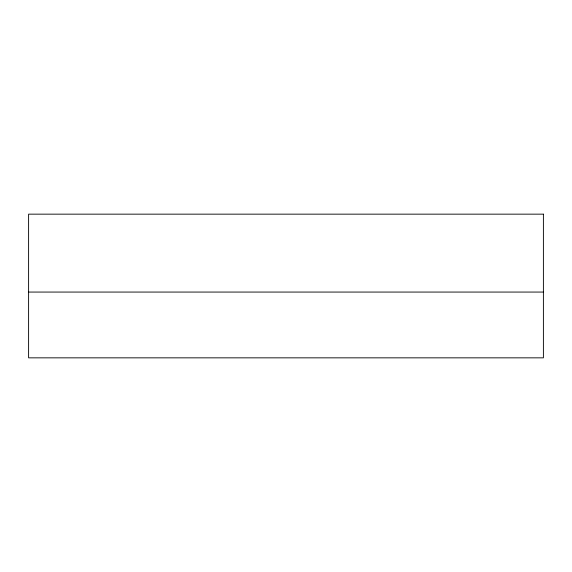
<?xml version="1.0" encoding="UTF-8"?>
<svg xmlns="http://www.w3.org/2000/svg" width="572" height="572" viewBox="0 0 572 572"><rect width="100%" height="100%" fill="white"/><g stroke="black" fill="none" stroke-linecap="round" stroke-linejoin="round"><path stroke-width="0.86" d="M28.6 292.063L543.4 292.063M543.4 214.157L28.6 214.157L28.6 357.843L543.4 357.843L543.4 214.157"/></g></svg>
